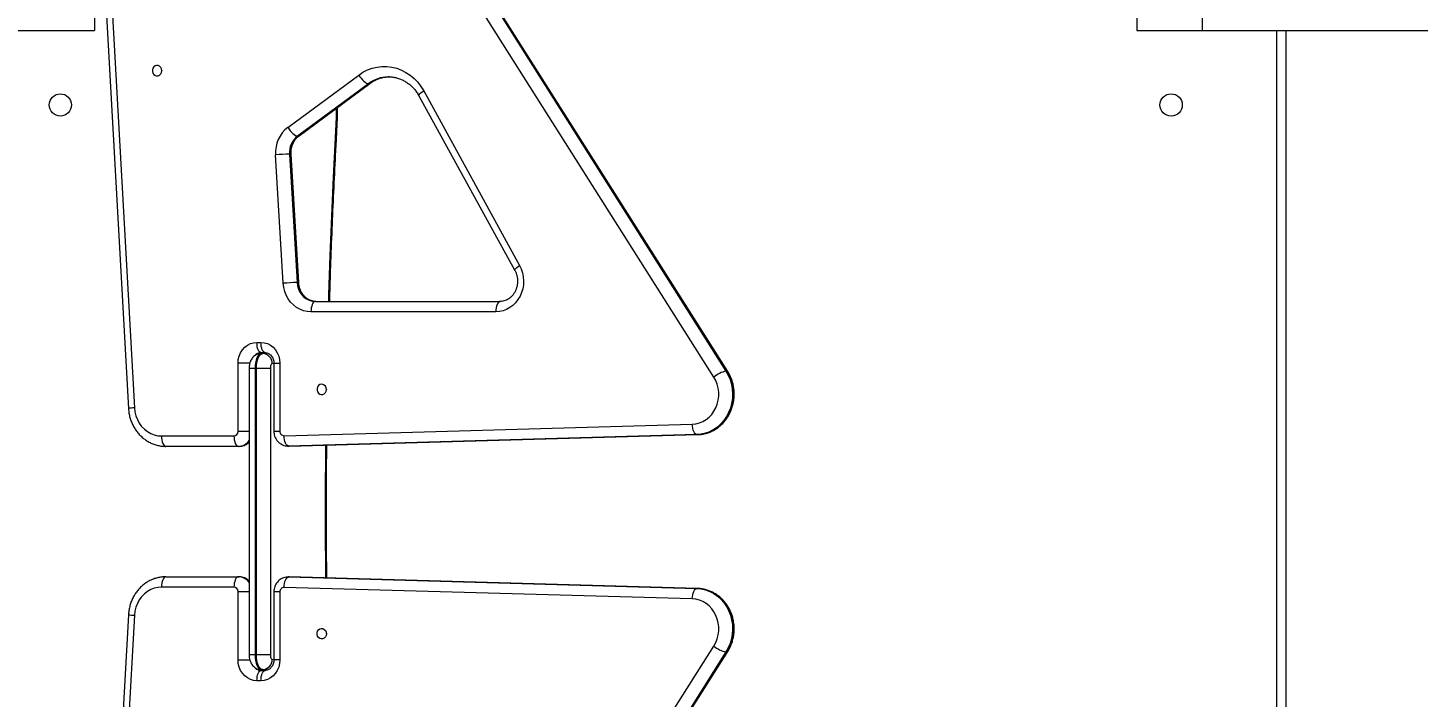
# Model space of a CAD drawing. Header units: millimetres. Extents: x -5609 to 5139, y -3980 to 3221.
# Drawn here: x -1465 to -531, y 102 to 552 of the extents above; entities that cross this region are included whole.
import ezdxf

# ---------------------------------------------------------------- set-up
doc = ezdxf.new("R2010")
doc.units = ezdxf.units.MM
for name, color, linetype in [('DIKOM_ОБЪЕКТ', 7, 'Continuous'), ('DIKOM_РАЗМЕР_ЗОНА', 7, 'Continuous'), ('DIKOM_РАЗМЕР_ОБЪЕКТА', 7, 'Continuous')]:
    doc.layers.add(name, color=color, linetype=linetype)
doc.styles.add('style1', font='arial.ttf', dxfattribs={"width": 0.8})
doc.dimstyles.new('1-50', dxfattribs={"dimtxt": 300, "dimasz": 200, "dimexe": 100, "dimexo": 0, "dimgap": 100, "dimtad": 1, "dimtxsty": 'style1', "dimcen": 200, "dimclrd": 7, "dimclre": 7, "dimclrt": 7, "dimadec": 1, "dimazin": 2, "dimtfac": 1, "dimtmove": 0, "dimatfit": 2, "dimfxl": 0, "dimlwd": 25, "dimlwe": 18, "dimarcsym": 0})

# ---------------------------------------------------------------- blocks, each defined once
blk = doc.blocks.new('A$Cc336a1e3')
at = {"color": 7, "linetype": 'Continuous', "lineweight": 15}
for p, q in [((1815.87, 1590.18), (1591.68, 1944.17)), ((1599.84, 1948.18), (1824.03, 1594.19)), ((1824.46, 1594.19), (1600.27, 1948.18)), ((1825.17, 1593.93), (1600.98, 1947.92)), ((1406.91, 1851.31), (1422.73, 1569.15)), ((1410.94, 1851.7), (1426.76, 1569.54)), ((2100, 1849.9), (2100, 1822.9)), ((2143.77, 1849.9), (2143.77, 1822.9)), ((1400, 1834.9), (1400, 1822.9)), ((1300, 1822.9), (1400, 1822.9)), ((2100, 1822.9), (2143.77, 1822.9)), ((2143.77, 1822.9), (2645.14, 1822.9)), ((2200, 1822.9), (2200, 1176.9)), ((2200, 1822.9), (2200, 1176.9)), ((1445.09, 1796.04), (1445.09, 1795.77)), ((1529.8, 1757.84), (1577.38, 1792.99)), ((1583.87, 1787.18), (1536.29, 1752.03)), ((1536.71, 1752.03), (1584.29, 1787.18)), ((1537.34, 1752.21), (1584.92, 1787.36)), ((1584.29, 1787.18), (1583.87, 1787.18)), ((1617.85, 1778.96), (1682.21, 1661.84)), ((1621.03, 1782.33), (1685.39, 1665.21)), ((1536.71, 1752.03), (1536.29, 1752.03)), ((1526.68, 1653.2), (1521.57, 1739.42)), ((1530.86, 1739.87), (1535.97, 1653.66)), ((1531.29, 1739.87), (1530.86, 1739.87)), ((1536.4, 1653.66), (1531.29, 1739.87)), ((1537.05, 1653.61), (1531.94, 1739.83)), ((1536.4, 1653.66), (1535.97, 1653.66)), ((1548.24, 1640.98), (1672.41, 1640.99)), ((1669.45, 1633.99), (1545.28, 1633.98)), ((1509, 1613.5), (1511.72, 1613.5)), ((1514.68, 1606.5), (1511.96, 1606.5)), ((1512.38, 1606.5), (1511.96, 1606.5)), ((1496.31, 1553.66), (1496.31, 1599.5)), ((1510.27, 1605.96), (1510.17, 1605.79)), ((1512.91, 1606.04), (1512, 1606.04)), ((1512.02, 1606.04), (1512.92, 1606.04)), ((1520.37, 1599.5), (1520.37, 1553.83)), ((1524.41, 1599.5), (1524.41, 1553.83)), ((1503.76, 1596.05), (1503.76, 1403.76)), ((1507.8, 1596.05), (1508.7, 1596.05)), ((1507.8, 1596.05), (1507.8, 1403.76)), ((1518.01, 1596.05), (1508.7, 1596.05)), ((1508.7, 1403.76), (1508.7, 1596.05)), ((1518.01, 1596.05), (1518.01, 1403.76)), ((1824.46, 1594.19), (1824.03, 1594.19)), ((1555.67, 1582.04), (1555.67, 1581.77)), ((1444.96, 1550.66), (1493.59, 1550.66)), ((1527.2, 1550.83), (1801.39, 1558.54)), ((1804.51, 1551.54), (1530.32, 1543.84)), ((1530.74, 1543.84), (1804.93, 1551.54)), ((1804.93, 1551.54), (1804.51, 1551.54)), ((1496.55, 1543.66), (1447.92, 1543.66)), ((1496.97, 1543.66), (1496.55, 1543.66)), ((1530.32, 1543.84), (1530.08, 1543.83)), ((1530.08, 1543.83), (1530.51, 1543.83)), ((1530.32, 1543.84), (1530.74, 1543.84)), ((1530.51, 1543.83), (1530.74, 1543.84)), ((1493.59, 1449.15), (1444.96, 1449.15)), ((1447.92, 1456.15), (1496.55, 1456.15)), ((1496.55, 1456.15), (1496.97, 1456.15)), ((1801.39, 1441.27), (1527.2, 1448.97)), ((1530.51, 1455.97), (1530.08, 1455.97)), ((1530.08, 1455.97), (1530.32, 1455.97)), ((1530.32, 1455.97), (1804.51, 1448.27)), ((1530.74, 1455.97), (1530.32, 1455.97)), ((1530.74, 1455.97), (1530.51, 1455.97)), ((1804.93, 1448.27), (1530.74, 1455.97)), ((1804.51, 1448.27), (1804.93, 1448.27)), ((1496.31, 1400.3), (1496.31, 1446.15)), ((1520.37, 1445.97), (1520.37, 1400.3)), ((1524.41, 1445.97), (1524.41, 1400.3)), ((1422.73, 1430.66), (1406.91, 1148.5)), ((1426.76, 1430.27), (1410.94, 1148.11)), ((1555.67, 1417.77), (1555.67, 1418.04)), ((1507.8, 1403.76), (1508.7, 1403.76)), ((1518.01, 1403.76), (1508.7, 1403.76)), ((1591.68, 1055.63), (1815.87, 1409.62)), ((1824.03, 1405.62), (1599.84, 1051.62)), ((1600.27, 1051.62), (1824.46, 1405.62)), ((1600.98, 1051.89), (1825.17, 1405.88)), ((1824.03, 1405.62), (1824.46, 1405.62)), ((1510.17, 1394.03), (1510.27, 1393.85)), ((1511.96, 1393.3), (1514.68, 1393.3)), ((1511.96, 1393.3), (1512.38, 1393.3)), ((1512, 1393.76), (1512.91, 1393.76)), ((1512.92, 1393.76), (1512.02, 1393.76)), ((1511.72, 1386.3), (1509, 1386.3))]:
    blk.add_line(p, q, dxfattribs=at)
at = {"color": 8, "linetype": 'Continuous', "lineweight": 15}
for p, q in [((2194, 1176.9), (2194, 1822.9)), ((1520.37, 1599.24), (1519.27, 1599.04)), ((1507.8, 1596.05), (1503.76, 1596.05)), ((1503.76, 1553.66), (1496.31, 1553.66)), ((1507.8, 1403.76), (1503.76, 1403.76)), ((1519.27, 1400.76), (1520.37, 1400.56))]:
    blk.add_line(p, q, dxfattribs=at)
at = {"color": 7, "linetype": 'Continuous', "lineweight": 15, "flags": 128}
for points in [[(1445.09, 1795.9), (1444.92, 1797.04), (1444.42, 1798.05), (1443.66, 1798.83), (1442.7, 1799.3), (1441.66, 1799.39), (1440.65, 1799.11), (1439.77, 1798.48), (1439.13, 1797.57), (1438.79, 1796.48), (1438.79, 1795.33), (1439.13, 1794.24), (1439.77, 1793.33), (1440.65, 1792.7), (1441.66, 1792.41), (1442.7, 1792.51), (1443.66, 1792.97), (1444.42, 1793.75), (1444.92, 1794.77), (1445.09, 1795.9)], [(1577.38, 1792.99), (1580.24, 1794.87), (1583.27, 1796.4), (1586.43, 1797.55), (1589.68, 1798.33), (1592.99, 1798.72), (1596.32, 1798.71), (1599.63, 1798.3), (1602.88, 1797.51), (1606.04, 1796.33), (1609.06, 1794.79), (1611.92, 1792.9), (1614.57, 1790.68), (1616.99, 1788.16), (1619.15, 1785.36), (1621.03, 1782.33)], [(1577.38, 1792.99), (1578.12, 1791.86), (1578.95, 1790.77), (1579.84, 1789.76), (1580.74, 1788.88), (1581.63, 1788.16), (1582.46, 1787.62), (1583.22, 1787.29), (1583.87, 1787.18)], [(1597.54, 1791.76), (1597.22, 1791.76), (1597.11, 1791.76)], [(1529.8, 1757.84), (1530.55, 1756.71), (1531.38, 1755.62), (1532.26, 1754.61), (1533.16, 1753.73), (1534.05, 1753.01), (1534.89, 1752.47), (1535.64, 1752.14), (1536.29, 1752.03)], [(1685.39, 1665.21), (1686.52, 1662.8), (1687.36, 1660.25), (1687.88, 1657.59), (1688.08, 1654.88), (1687.96, 1652.17), (1687.51, 1649.5), (1686.75, 1646.91), (1685.69, 1644.46), (1684.34, 1642.19), (1682.73, 1640.13), (1680.9, 1638.32), (1678.86, 1636.8), (1676.65, 1635.59), (1674.32, 1634.71), (1671.91, 1634.17), (1669.45, 1633.99)], [(1545.28, 1633.98), (1542.74, 1634.17), (1540.24, 1634.74), (1537.84, 1635.69), (1535.58, 1636.98), (1533.5, 1638.61), (1531.64, 1640.53), (1530.04, 1642.71), (1528.72, 1645.12), (1527.71, 1647.7), (1527.02, 1650.41), (1526.68, 1653.2)], [(1535.97, 1653.66), (1536.28, 1651.41), (1536.92, 1649.26), (1537.87, 1647.25), (1539.12, 1645.45), (1540.61, 1643.9), (1542.33, 1642.65), (1544.2, 1641.73), (1546.19, 1641.17), (1548.24, 1640.98)], [(1548.66, 1640.98), (1546.62, 1641.17), (1544.63, 1641.73), (1542.75, 1642.65), (1541.04, 1643.9), (1539.54, 1645.45), (1538.29, 1647.25), (1537.34, 1649.26), (1536.7, 1651.41), (1536.4, 1653.66)], [(1548.24, 1640.98), (1547.66, 1640.84), (1547.11, 1640.45), (1546.6, 1639.8), (1546.15, 1638.93), (1545.78, 1637.87), (1545.51, 1636.66), (1545.34, 1635.34), (1545.28, 1633.98)], [(1672.41, 1640.99), (1671.83, 1640.86), (1671.28, 1640.46), (1670.77, 1639.81), (1670.32, 1638.94), (1669.95, 1637.88), (1669.68, 1636.67), (1669.51, 1635.36), (1669.45, 1633.99)], [(1496.31, 1599.5), (1496.5, 1601.93), (1497.08, 1604.29), (1498.01, 1606.5), (1499.28, 1608.5), (1500.84, 1610.23), (1502.66, 1611.63), (1504.66, 1612.66), (1506.8, 1613.29), (1509, 1613.5)], [(1511.96, 1606.5), (1511.38, 1606.64), (1510.83, 1607.04), (1510.31, 1607.68), (1509.87, 1608.55), (1509.5, 1609.61), (1509.23, 1610.82), (1509.06, 1612.14), (1509, 1613.5)], [(1511.72, 1613.5), (1513.92, 1613.29), (1516.06, 1612.66), (1518.06, 1611.63), (1519.87, 1610.23), (1521.44, 1608.5), (1522.71, 1606.5), (1523.64, 1604.29), (1524.21, 1601.93), (1524.41, 1599.5)], [(1514.68, 1606.5), (1514.1, 1606.64), (1513.55, 1607.04), (1513.03, 1607.68), (1512.59, 1608.55), (1512.22, 1609.61), (1511.94, 1610.82), (1511.78, 1612.14), (1511.72, 1613.5)], [(1512, 1606.04), (1511.18, 1605.84), (1510.39, 1605.27), (1509.66, 1604.34), (1509.03, 1603.1), (1508.51, 1601.59), (1508.12, 1599.86), (1507.88, 1597.99), (1507.8, 1596.05)], [(1508.7, 1596.05), (1508.79, 1597.99), (1509.02, 1599.86), (1509.41, 1601.59), (1509.93, 1603.1), (1510.57, 1604.34), (1511.3, 1605.27), (1512.09, 1605.84), (1512.91, 1606.04)], [(1519.27, 1599.04), (1519.02, 1598.98), (1518.78, 1598.81), (1518.57, 1598.53), (1518.38, 1598.16), (1518.22, 1597.71), (1518.1, 1597.19), (1518.03, 1596.63), (1518.01, 1596.05)], [(1801.39, 1558.54), (1803.83, 1558.79), (1806.22, 1559.4), (1808.52, 1560.36), (1810.68, 1561.65), (1812.66, 1563.25), (1814.43, 1565.13), (1815.95, 1567.25), (1817.2, 1569.58), (1818.16, 1572.08), (1818.8, 1574.69), (1819.13, 1577.38), (1819.12, 1580.08), (1818.78, 1582.77), (1818.12, 1585.38), (1817.14, 1587.86), (1815.87, 1590.18)], [(1824.03, 1594.19), (1825.57, 1591.42), (1826.8, 1588.47), (1827.7, 1585.38), (1828.25, 1582.2), (1828.46, 1578.96), (1828.32, 1575.72), (1827.83, 1572.52), (1826.99, 1569.41), (1825.82, 1566.43), (1824.34, 1563.62), (1822.57, 1561.03), (1820.53, 1558.7), (1818.25, 1556.64), (1815.76, 1554.91), (1813.11, 1553.51), (1810.32, 1552.48), (1807.44, 1551.82), (1804.51, 1551.54)], [(1804.93, 1551.54), (1807.86, 1551.82), (1810.74, 1552.48), (1813.53, 1553.51), (1816.19, 1554.91), (1818.67, 1556.64), (1820.95, 1558.7), (1822.99, 1561.03), (1824.77, 1563.62), (1826.25, 1566.43), (1827.41, 1569.41), (1828.25, 1572.52), (1828.74, 1575.72), (1828.89, 1578.96), (1828.68, 1582.2), (1828.12, 1585.38), (1827.22, 1588.47), (1825.99, 1591.42), (1824.46, 1594.19)], [(1555.67, 1581.9), (1555.5, 1583.04), (1555.01, 1584.05), (1554.24, 1584.83), (1553.28, 1585.3), (1552.24, 1585.39), (1551.23, 1585.11), (1550.35, 1584.48), (1549.71, 1583.57), (1549.37, 1582.48), (1549.37, 1581.33), (1549.71, 1580.24), (1550.35, 1579.33), (1551.23, 1578.7), (1552.24, 1578.41), (1553.28, 1578.51), (1554.24, 1578.97), (1555.01, 1579.75), (1555.5, 1580.77), (1555.67, 1581.9)], [(1426.76, 1569.54), (1427.08, 1566.8), (1427.74, 1564.14), (1428.73, 1561.61), (1430.02, 1559.24), (1431.59, 1557.1), (1433.41, 1555.21), (1435.45, 1553.61), (1437.66, 1552.34), (1440.02, 1551.41), (1442.47, 1550.85), (1444.96, 1550.66)], [(1444.96, 1550.66), (1445.02, 1549.29), (1445.19, 1547.98), (1445.46, 1546.77), (1445.83, 1545.71), (1446.28, 1544.84), (1446.79, 1544.19), (1447.34, 1543.79), (1447.92, 1543.66)], [(1493.59, 1550.66), (1493.65, 1549.29), (1493.82, 1547.98), (1494.09, 1546.77), (1494.46, 1545.71), (1494.91, 1544.84), (1495.42, 1544.19), (1495.97, 1543.79), (1496.55, 1543.66)], [(1530.32, 1543.84), (1529.74, 1543.97), (1529.17, 1544.37), (1528.64, 1545.02), (1528.18, 1545.89), (1527.78, 1546.95), (1527.48, 1548.16), (1527.28, 1549.47), (1527.2, 1550.83)], [(1804.51, 1551.54), (1803.93, 1551.67), (1803.36, 1552.07), (1802.84, 1552.72), (1802.37, 1553.59), (1801.98, 1554.65), (1801.68, 1555.86), (1801.48, 1557.17), (1801.39, 1558.54)], [(1444.96, 1449.15), (1442.47, 1448.96), (1440.02, 1448.4), (1437.66, 1447.47), (1435.45, 1446.19), (1433.41, 1444.6), (1431.59, 1442.71), (1430.02, 1440.56), (1428.73, 1438.2), (1427.74, 1435.66), (1427.08, 1433), (1426.76, 1430.27)], [(1447.92, 1456.15), (1447.34, 1456.01), (1446.79, 1455.62), (1446.28, 1454.97), (1445.83, 1454.1), (1445.46, 1453.04), (1445.19, 1451.83), (1445.02, 1450.52), (1444.96, 1449.15)], [(1496.55, 1456.15), (1495.97, 1456.01), (1495.42, 1455.62), (1494.91, 1454.97), (1494.46, 1454.1), (1494.09, 1453.04), (1493.82, 1451.83), (1493.65, 1450.51), (1493.59, 1449.15)], [(1527.2, 1448.97), (1527.28, 1450.34), (1527.48, 1451.65), (1527.78, 1452.86), (1528.18, 1453.92), (1528.64, 1454.79), (1529.17, 1455.44), (1529.74, 1455.84), (1530.32, 1455.97)], [(1801.39, 1441.27), (1801.48, 1442.63), (1801.68, 1443.95), (1801.98, 1445.16), (1802.37, 1446.22), (1802.84, 1447.09), (1803.36, 1447.73), (1803.93, 1448.13), (1804.51, 1448.27)], [(1804.51, 1448.27), (1807.44, 1447.99), (1810.32, 1447.33), (1813.11, 1446.29), (1815.76, 1444.9), (1818.25, 1443.16), (1820.53, 1441.11), (1822.57, 1438.77), (1824.34, 1436.18), (1825.82, 1433.38), (1826.99, 1430.4), (1827.83, 1427.29), (1828.32, 1424.09), (1828.46, 1420.85), (1828.25, 1417.61), (1827.7, 1414.42), (1826.8, 1411.33), (1825.57, 1408.38), (1824.03, 1405.62)], [(1824.46, 1405.62), (1825.99, 1408.38), (1827.22, 1411.33), (1828.12, 1414.42), (1828.68, 1417.61), (1828.89, 1420.85), (1828.74, 1424.09), (1828.25, 1427.29), (1827.41, 1430.4), (1826.25, 1433.38), (1824.77, 1436.18), (1822.99, 1438.77), (1820.95, 1441.11), (1818.67, 1443.16), (1816.19, 1444.9), (1813.53, 1446.29), (1810.74, 1447.33), (1807.86, 1447.99), (1804.93, 1448.27)], [(1815.87, 1409.62), (1817.14, 1411.94), (1818.12, 1414.43), (1818.78, 1417.04), (1819.12, 1419.72), (1819.13, 1422.43), (1818.8, 1425.12), (1818.16, 1427.73), (1817.2, 1430.22), (1815.95, 1432.55), (1814.43, 1434.68), (1812.66, 1436.56), (1810.68, 1438.16), (1808.52, 1439.45), (1806.22, 1440.41), (1803.83, 1441.02), (1801.39, 1441.27)], [(1555.67, 1417.9), (1555.5, 1416.77), (1555.01, 1415.75), (1554.24, 1414.97), (1553.28, 1414.51), (1552.24, 1414.42), (1551.23, 1414.7), (1550.35, 1415.33), (1549.71, 1416.24), (1549.37, 1417.33), (1549.37, 1418.48), (1549.71, 1419.57), (1550.35, 1420.48), (1551.23, 1421.11), (1552.24, 1421.39), (1553.28, 1421.3), (1554.24, 1420.83), (1555.01, 1420.05), (1555.5, 1419.04), (1555.67, 1417.9)], [(1507.8, 1403.76), (1507.88, 1401.81), (1508.12, 1399.94), (1508.51, 1398.22), (1509.03, 1396.71), (1509.66, 1395.46), (1510.39, 1394.54), (1511.18, 1393.96), (1512, 1393.76)], [(1512.91, 1393.76), (1512.09, 1393.96), (1511.3, 1394.54), (1510.57, 1395.46), (1509.93, 1396.71), (1509.41, 1398.22), (1509.02, 1399.94), (1508.79, 1401.81), (1508.7, 1403.76)], [(1518.01, 1403.76), (1518.03, 1403.17), (1518.1, 1402.61), (1518.22, 1402.1), (1518.38, 1401.64), (1518.57, 1401.27), (1518.78, 1400.99), (1519.02, 1400.82), (1519.27, 1400.76)], [(1509, 1386.3), (1506.8, 1386.52), (1504.66, 1387.15), (1502.66, 1388.18), (1500.84, 1389.58), (1499.28, 1391.3), (1498.01, 1393.3), (1497.08, 1395.51), (1496.5, 1397.87), (1496.31, 1400.3)], [(1509, 1386.3), (1509.06, 1387.67), (1509.23, 1388.98), (1509.5, 1390.19), (1509.87, 1391.25), (1510.31, 1392.12), (1510.83, 1392.77), (1511.38, 1393.17), (1511.96, 1393.3)], [(1524.41, 1400.3), (1524.21, 1397.87), (1523.64, 1395.51), (1522.71, 1393.3), (1521.44, 1391.3), (1519.87, 1389.58), (1518.06, 1388.18), (1516.06, 1387.15), (1513.92, 1386.52), (1511.72, 1386.3)], [(1511.72, 1386.3), (1511.78, 1387.67), (1511.94, 1388.98), (1512.22, 1390.19), (1512.59, 1391.25), (1513.03, 1392.12), (1513.55, 1392.77), (1514.1, 1393.17), (1514.68, 1393.3)]]:
    blk.add_lwpolyline(points, dxfattribs=at)
at = {"color": 8, "linetype": 'Continuous', "lineweight": 15, "flags": 128}
for points in [[(1584.29, 1787.18), (1584.8, 1787.29), (1584.91, 1787.36)], [(1617.85, 1778.96), (1617.84, 1778.98), (1617.83, 1779.31), (1618.06, 1779.76), (1618.51, 1780.31), (1619.18, 1780.94), (1620.03, 1781.62), (1621.03, 1782.33)], [(1561.8, 1750.8), (1562.04, 1755.42), (1562.24, 1760.04), (1562.41, 1764.67), (1562.55, 1769.31), (1562.59, 1770.87)], [(1536.71, 1752.03), (1537.22, 1752.14), (1537.34, 1752.21)], [(1557.19, 1640.98), (1557.32, 1645.42), (1558.22, 1671.82), (1559.27, 1698.18), (1560.46, 1724.51), (1561.8, 1750.8)], [(1562.45, 1750.42), (1562.44, 1750.46), (1562.25, 1750.63), (1561.8, 1750.8)], [(1682.21, 1661.84), (1682.2, 1661.86), (1682.19, 1662.2), (1682.42, 1662.65), (1682.87, 1663.2), (1683.54, 1663.82), (1684.38, 1664.5), (1685.39, 1665.21)], [(1513.29, 1606.5), (1512.84, 1606.23), (1512.02, 1606.04)], [(1512.92, 1606.04), (1513.75, 1606.23), (1514.19, 1606.5)], [(1504.28, 1599.5), (1504, 1599.5), (1502.9, 1599.5), (1501.66, 1599.5), (1500.33, 1599.5), (1498.96, 1599.5), (1497.61, 1599.5), (1496.31, 1599.5)], [(1520.37, 1599.5), (1520.45, 1599.5), (1520.79, 1599.5), (1521.38, 1599.5), (1522.2, 1599.5), (1523.23, 1599.5), (1524.41, 1599.5)], [(1824.46, 1594.19), (1824.93, 1594.11), (1825.17, 1593.93)], [(1520.37, 1553.83), (1520.45, 1553.83), (1520.79, 1553.83), (1521.38, 1553.83), (1522.2, 1553.83), (1523.23, 1553.83), (1524.41, 1553.83)], [(1555.28, 1455.28), (1555.23, 1460.19), (1555.08, 1486.67), (1555.08, 1513.15), (1555.23, 1539.63), (1555.28, 1544.53)], [(1496.31, 1446.15), (1497.61, 1446.15), (1498.96, 1446.15), (1500.34, 1446.15), (1501.66, 1446.15), (1502.9, 1446.15), (1503.76, 1446.15)], [(1524.41, 1445.97), (1523.23, 1445.97), (1522.2, 1445.97), (1521.38, 1445.97), (1520.79, 1445.97), (1520.45, 1445.97), (1520.37, 1445.97)], [(1825.17, 1405.88), (1824.93, 1405.69), (1824.46, 1405.62)], [(1496.31, 1400.3), (1497.61, 1400.3), (1498.96, 1400.3), (1500.33, 1400.3), (1501.66, 1400.3), (1502.9, 1400.3), (1504, 1400.3), (1504.27, 1400.3)], [(1512.02, 1393.76), (1512.84, 1393.57), (1513.29, 1393.3)], [(1514.19, 1393.3), (1513.75, 1393.57), (1512.92, 1393.76)], [(1524.41, 1400.3), (1523.23, 1400.3), (1522.2, 1400.3), (1521.38, 1400.3), (1520.79, 1400.3), (1520.45, 1400.3), (1520.37, 1400.3)]]:
    blk.add_lwpolyline(points, dxfattribs=at)
at = {"color": 7, "linetype": 'Continuous', "lineweight": 15}
for centre in [(1377, 1772.9), (2123, 1772.9)]:
    blk.add_circle(centre, 7.5, dxfattribs=at)
at = {"color": 8, "linetype": 'Continuous', "lineweight": 15}
for centre, radius, start, end in [((1597.67, 1768.71), 23.05, 91.37908, 126.77597), ((1598.06, 1768.8), 22.96, 90.79053, 126.84794), ((1531.53, 1738.58), 1.32, 71.84269, 100.75617), ((1536.64, 1652.35), 1.33, 71.9466, 100.66779), ((1512, 1600.51), 6, 90.42609, 130.21632), ((1512.4, 1600.61), 5.9, 90.19459, 121.1442), ((1427.71, 1538.83), 30.72, 91.77267, 99.33082), ((1496.42, 1552.47), 8.81, 270.86914, 326.39949), ((1496.83, 1552.45), 8.8, 270.9108, 321.89418), ((1496.39, 1447.3), 8.85, 33.74711, 88.98426), ((1496.86, 1447.4), 8.75, 37.97273, 89.22229), ((1427.71, 1460.98), 30.73, 260.67091, 268.22644), ((1512, 1399.3), 6, 230.01072, 269.57707), ((1512.4, 1399.2), 5.9, 238.32538, 269.80127)]:
    blk.add_arc(centre, radius, start, end, dxfattribs=at)
at = {"color": 7, "linetype": 'Continuous', "lineweight": 15}
for centre, radius, start, end in [((1542.83, 1740.98), 21.31, 127.67731, 184.20301), ((1544.88, 1740.9), 14.06, 127.67792, 184.20272), ((1545.3, 1740.9), 14.06, 127.67709, 184.20308), ((1534.62, 1568.92), 171, 91.25766, 94.37425), ((1539.72, 1482.72), 170.97, 91.25726, 94.37429), ((1512.02, 1599.04), 7, 90, 90.70406), ((1512.02, 1603.37), 2.68, 90.09047, 90.47681), ((1512.56, 1599.34), 6.71, 357.47851, 87.03268), ((1512.93, 1603.3), 2.74, 90.09505, 90.47223), ((1512.58, 1599.36), 6.69, 357.29827, 87.05002), ((1827.83, 1576.16), 18.42, 101.888, 130.45583), ((1493.45, 1553.52), 2.87, 272.95387, 2.67396), ((1527.27, 1553.69), 2.86, 177.22576, 268.60106), ((1493.45, 1446.28), 2.87, 357.32585, 87.0466), ((1527.27, 1446.11), 2.86, 91.39876, 182.77413), ((1512.56, 1400.47), 6.71, 272.967, 2.52181), ((1512.58, 1400.45), 6.69, 272.94986, 2.70186), ((1827.83, 1423.64), 18.42, 229.54415, 258.11185), ((1512.02, 1400.76), 7, 269.29595, 270), ((1512.02, 1395.12), 1.36, 269.33534, 270.09738), ((1512.92, 1395.13), 1.37, 269.33812, 270.0946)]:
    blk.add_arc(centre, radius, start, end, dxfattribs=at)
for points, knots in [([(1584.92, 1787.36), (1585.26, 1787.6), (1586.32, 1788.36), (1588.19, 1789.44), (1590.57, 1790.49), (1593.04, 1791.23), (1595.45, 1791.67), (1597.03, 1791.72), (1597.75, 1791.74)], [0, 0, 0, 0, 0.087358, 0.273733, 0.46085, 0.649123, 0.838512, 1, 1, 1, 1]), ([(1597.14, 1791.73), (1597.33, 1791.74), (1598.38, 1791.81), (1600.3, 1791.62), (1602.84, 1791.14), (1605.33, 1790.34), (1607.72, 1789.23), (1610, 1787.85), (1612.13, 1786.19), (1614.09, 1784.29), (1615.85, 1782.16), (1617.07, 1780.34), (1617.69, 1779.24), (1617.85, 1778.96)], [0, 0, 0, 0, 0.023914, 0.129877, 0.235859, 0.341583, 0.446848, 0.551538, 0.655621, 0.759118, 0.862087, 0.964613, 1, 1, 1, 1]), ([(1562.45, 1750.42), (1562.54, 1752.11), (1562.79, 1757.02), (1563.07, 1764), (1563.2, 1769.29), (1563.24, 1771.35)], [0, 0, 0, 0, 0.243343, 0.705355, 1, 1, 1, 1]), ([(1531.94, 1739.83), (1531.93, 1740.14), (1531.89, 1741.12), (1532, 1742.78), (1532.39, 1744.76), (1533.03, 1746.64), (1533.89, 1748.39), (1534.97, 1749.96), (1536.13, 1751.25), (1536.97, 1751.92), (1537.34, 1752.21)], [0, 0, 0, 0, 0.062593, 0.199586, 0.336599, 0.473646, 0.610964, 0.74885, 0.887718, 1, 1, 1, 1]), ([(1557.86, 1640.98), (1558.07, 1647.81), (1558.54, 1662.95), (1559.42, 1686.36), (1560.48, 1711.22), (1561.5, 1732.57), (1562.19, 1745.63), (1562.45, 1750.42)], [0, 0, 0, 0, 0.186781, 0.413933, 0.641083, 0.868233, 1, 1, 1, 1]), ([(1548.66, 1640.98), (1548.43, 1640.98), (1547.6, 1641), (1546.19, 1641.24), (1544.49, 1641.83), (1542.88, 1642.72), (1541.41, 1643.89), (1540.11, 1645.29), (1539.01, 1646.9), (1538.13, 1648.68), (1537.49, 1650.58), (1537.16, 1652.25), (1537.08, 1653.27), (1537.05, 1653.61)], [0, 0, 0, 0, 0.042898, 0.149553, 0.255556, 0.359768, 0.461857, 0.562024, 0.66067, 0.758219, 0.855011, 0.951292, 1, 1, 1, 1]), ([(1682.21, 1661.84), (1682.35, 1661.58), (1682.78, 1660.75), (1683.37, 1659.23), (1683.85, 1657.27), (1684.07, 1655.24), (1684.03, 1653.2), (1683.73, 1651.2), (1683.17, 1649.28), (1682.38, 1647.49), (1681.37, 1645.85), (1680.18, 1644.41), (1678.82, 1643.19), (1677.33, 1642.22), (1675.73, 1641.51), (1674.08, 1641.07), (1672.96, 1641.02), (1672.41, 1640.99)], [0, 0, 0, 0, 0.030872, 0.099558, 0.168017, 0.236206, 0.304229, 0.372174, 0.440105, 0.508124, 0.576375, 0.645036, 0.714349, 0.784614, 0.856138, 0.929157, 1, 1, 1, 1]), ([(1509.66, 1605.63), (1509.67, 1605.64), (1510, 1605.91), (1510.71, 1606.21), (1511.6, 1606.47), (1512.17, 1606.5), (1512.38, 1606.5)], [0, 0, 0, 0, 0.013279, 0.379683, 0.767842, 1, 1, 1, 1]), ([(1514.68, 1606.5), (1514.81, 1606.5), (1515.33, 1606.49), (1516.2, 1606.29), (1517.24, 1605.78), (1518.18, 1605.05), (1519.02, 1604.07), (1519.7, 1602.87), (1520.16, 1601.53), (1520.35, 1600.38), (1520.36, 1599.7), (1520.37, 1599.5)], [0, 0, 0, 0, 0.050626, 0.204088, 0.333731, 0.45625, 0.585659, 0.709949, 0.831172, 0.950733, 1, 1, 1, 1]), ([(1511.93, 1606.04), (1511.43, 1606.01), (1510.44, 1605.94), (1509.05, 1605.48), (1507.81, 1604.82), (1506.75, 1603.97), (1505.85, 1602.98), (1505.11, 1601.84), (1504.51, 1600.55), (1504.06, 1599.08), (1503.8, 1597.56), (1503.77, 1596.52), (1503.76, 1596.05)], [0, 0, 0, 0, 0.104357, 0.204815, 0.300978, 0.394463, 0.487039, 0.581074, 0.679955, 0.787592, 0.904287, 1, 1, 1, 1]), ([(1804.97, 1551.54), (1805.53, 1551.57), (1807.01, 1551.64), (1809.37, 1552.03), (1812.01, 1552.77), (1814.56, 1553.81), (1816.98, 1555.13), (1819.26, 1556.73), (1821.37, 1558.59), (1823.28, 1560.68), (1824.97, 1562.98), (1826.42, 1565.46), (1827.61, 1568.1), (1828.54, 1570.87), (1829.18, 1573.74), (1829.52, 1576.66), (1829.58, 1579.61), (1829.33, 1582.56), (1828.79, 1585.45), (1827.96, 1588.28), (1826.86, 1590.93), (1825.88, 1592.79), (1825.28, 1593.75), (1825.17, 1593.93)], [0, 0, 0, 0, 0.031151, 0.080842, 0.130536, 0.180276, 0.230102, 0.280051, 0.330147, 0.380401, 0.430815, 0.481381, 0.532087, 0.582914, 0.633843, 0.684857, 0.735935, 0.787062, 0.838215, 0.889372, 0.940514, 0.988698, 1, 1, 1, 1]), ([(1422.73, 1569.15), (1422.77, 1568.57), (1422.88, 1567.01), (1423.32, 1564.5), (1424.09, 1561.66), (1425.16, 1558.93), (1426.49, 1556.33), (1428.08, 1553.91), (1429.91, 1551.69), (1431.95, 1549.7), (1434.18, 1547.95), (1436.58, 1546.49), (1439.1, 1545.31), (1441.72, 1544.43), (1444.42, 1543.87), (1446.49, 1543.67), (1447.66, 1543.66), (1447.92, 1543.66)], [0, 0, 0, 0, 0.042942, 0.115657, 0.188418, 0.26116, 0.33385, 0.406447, 0.478912, 0.551198, 0.62327, 0.695101, 0.766673, 0.83799, 0.909077, 0.979976, 1, 1, 1, 1]), ([(1520.37, 1553.83), (1520.39, 1553.31), (1520.44, 1552.18), (1520.87, 1550.49), (1521.6, 1548.83), (1522.63, 1547.33), (1523.91, 1546.04), (1525.39, 1545.01), (1527.02, 1544.29), (1528.7, 1543.87), (1529.82, 1543.85), (1530.35, 1543.84)], [0, 0, 0, 0, 0.099521, 0.213765, 0.328624, 0.443685, 0.558524, 0.672732, 0.785987, 0.898123, 1, 1, 1, 1]), ([(1496.97, 1543.66), (1497.56, 1543.69), (1498.72, 1543.75), (1500.39, 1544.24), (1501.92, 1545), (1503.06, 1545.79), (1503.6, 1546.37), (1503.76, 1546.54)], [0, 0, 0, 0, 0.231715, 0.458687, 0.684608, 0.910277, 1, 1, 1, 1]), ([(1555.95, 1455.26), (1555.92, 1457.43), (1555.8, 1467.92), (1555.72, 1486.74), (1555.72, 1511.73), (1555.8, 1531), (1555.92, 1541.93), (1555.95, 1544.54)], [0, 0, 0, 0, 0.072798, 0.352621, 0.632445, 0.912269, 1, 1, 1, 1]), ([(1447.92, 1456.15), (1447.35, 1456.14), (1445.87, 1456.11), (1443.5, 1455.78), (1440.85, 1455.12), (1438.28, 1454.15), (1435.82, 1452.89), (1433.5, 1451.36), (1431.35, 1449.57), (1429.39, 1447.53), (1427.65, 1445.28), (1426.14, 1442.84), (1424.88, 1440.23), (1423.89, 1437.49), (1423.18, 1434.64), (1422.84, 1432.35), (1422.75, 1431.02), (1422.73, 1430.66)], [0, 0, 0, 0, 0.044309, 0.114984, 0.185658, 0.256377, 0.327205, 0.398199, 0.469394, 0.540811, 0.612458, 0.684325, 0.756395, 0.828642, 0.901043, 0.973569, 1, 1, 1, 1]), ([(1503.76, 1453.26), (1503.55, 1453.48), (1502.93, 1454.14), (1501.66, 1454.96), (1500.04, 1455.7), (1498.45, 1456.09), (1497.42, 1456.13), (1496.97, 1456.15)], [0, 0, 0, 0, 0.120202, 0.35686, 0.591539, 0.823911, 1, 1, 1, 1]), ([(1530.35, 1455.97), (1529.76, 1455.95), (1528.6, 1455.92), (1526.92, 1455.48), (1525.35, 1454.77), (1523.94, 1453.79), (1522.72, 1452.57), (1521.71, 1451.16), (1520.96, 1449.58), (1520.5, 1447.9), (1520.37, 1446.68), (1520.37, 1446.04), (1520.37, 1445.97)], [0, 0, 0, 0, 0.111789, 0.221346, 0.330342, 0.439155, 0.548166, 0.657718, 0.768091, 0.879461, 0.987069, 1, 1, 1, 1]), ([(1825.17, 1405.88), (1825.47, 1406.37), (1826.26, 1407.68), (1827.35, 1409.96), (1828.34, 1412.7), (1829.05, 1415.54), (1829.47, 1418.45), (1829.59, 1421.4), (1829.42, 1424.35), (1828.95, 1427.26), (1828.18, 1430.11), (1827.14, 1432.85), (1825.82, 1435.45), (1824.24, 1437.88), (1822.43, 1440.12), (1820.4, 1442.12), (1818.18, 1443.88), (1815.8, 1445.37), (1813.28, 1446.56), (1810.66, 1447.46), (1808.02, 1448.03), (1806.11, 1448.23), (1805.11, 1448.26), (1804.97, 1448.27)], [0, 0, 0, 0, 0.030437, 0.081155, 0.131955, 0.182862, 0.233857, 0.284922, 0.336039, 0.387188, 0.438347, 0.489494, 0.540607, 0.591656, 0.642613, 0.693448, 0.744133, 0.794648, 0.844982, 0.895138, 0.94513, 0.992261, 1, 1, 1, 1]), ([(1503.76, 1403.76), (1503.76, 1403.42), (1503.78, 1402.49), (1504.01, 1400.92), (1504.5, 1399.24), (1505.21, 1397.76), (1506.07, 1396.54), (1507.1, 1395.51), (1508.3, 1394.69), (1509.64, 1394.1), (1510.87, 1393.81), (1511.64, 1393.78), (1511.93, 1393.76)], [0, 0, 0, 0, 0.068621, 0.191239, 0.325744, 0.435469, 0.538366, 0.639076, 0.739358, 0.839811, 0.940549, 1, 1, 1, 1]), ([(1512.38, 1393.3), (1512.25, 1393.31), (1511.72, 1393.32), (1510.87, 1393.54), (1510.11, 1393.84), (1509.77, 1394.11), (1509.75, 1394.12)], [0, 0, 0, 0, 0.148163, 0.597296, 0.976753, 1, 1, 1, 1]), ([(1520.37, 1400.3), (1520.36, 1400.1), (1520.35, 1399.43), (1520.16, 1398.29), (1519.72, 1396.98), (1519.07, 1395.82), (1518.27, 1394.85), (1517.36, 1394.1), (1516.35, 1393.58), (1515.45, 1393.34), (1514.89, 1393.31), (1514.68, 1393.3)], [0, 0, 0, 0, 0.050164, 0.168447, 0.287026, 0.406352, 0.527392, 0.651599, 0.780964, 0.918024, 1, 1, 1, 1])]:
    blk.add_open_spline(points, degree=3, knots=knots, dxfattribs=at)
blk = doc.blocks.new('*D1')
at = {"layer": 'Defpoints', "color": 0, "transparency": 16777216}
for p in [(791.33, 1721.44), (-4598.5, -1272.9), (790.33, -1272.9)]:
    blk.add_point(p, dxfattribs=at)
at = {"layer": 'DIKOM_РАЗМЕР_ОБЪЕКТА', "color": 7, "lineweight": 18, "transparency": 16777216}
for p, q in [((791.33, 1721.44), (-4698.5, 1721.44)), ((790.33, -1272.9), (-4698.5, -1272.9))]:
    blk.add_line(p, q, dxfattribs=at)
at = {"layer": 'DIKOM_РАЗМЕР_ОБЪЕКТА', "color": 7, "lineweight": 25, "transparency": 16777216}
blk.add_line((-4598.5, 1521.44), (-4598.5, -1072.9), dxfattribs=at)
at = {"layer": 'DIKOM_РАЗМЕР_ОБЪЕКТА', "color": 7, "transparency": 16777216}
for points in [[(-4631.83, 1521.44), (-4565.17, 1521.44), (-4598.5, 1721.44)], [(-4631.83, -1072.9), (-4565.17, -1072.9), (-4598.5, -1272.9)]]:
    blk.add_solid(points, dxfattribs=at)
at = {"layer": 'DIKOM_РАЗМЕР_ОБЪЕКТА', "color": 7, "transparency": 16777216, "insert": (-4851.77, 224.27), "char_height": 300, "attachment_point": 5, "rotation": 90, "style": 'style1'}
blk.add_mtext('3000', dxfattribs=at)
blk = doc.blocks.new('*D2')
at = {"layer": 'Defpoints', "color": 0, "transparency": 16777216}
for p in [(-5158.5, 3221.44), (639.33, 3221.44), (2080.28, -2772.9)]:
    blk.add_point(p, dxfattribs=at)
at = {"layer": 'DIKOM_РАЗМЕР_ЗОНА', "color": 7, "lineweight": 18, "transparency": 16777216}
for p, q in [((639.33, 3221.44), (-5258.5, 3221.44)), ((2080.28, -2772.9), (-5258.5, -2772.9))]:
    blk.add_line(p, q, dxfattribs=at)
at = {"layer": 'DIKOM_РАЗМЕР_ЗОНА', "color": 7, "lineweight": 25, "transparency": 16777216}
blk.add_line((-5158.5, -2572.9), (-5158.5, 3021.44), dxfattribs=at)
at = {"layer": 'DIKOM_РАЗМЕР_ЗОНА', "color": 7, "transparency": 16777216}
for points in [[(-5191.83, 3021.44), (-5125.17, 3021.44), (-5158.5, 3221.44)], [(-5191.83, -2572.9), (-5125.17, -2572.9), (-5158.5, -2772.9)]]:
    blk.add_solid(points, dxfattribs=at)
at = {"layer": 'DIKOM_РАЗМЕР_ЗОНА', "color": 7, "transparency": 16777216, "insert": (-5411.67, 224.27), "char_height": 300, "attachment_point": 5, "rotation": 90, "style": 'style1'}
blk.add_mtext('6000', dxfattribs=at)
blk = doc.blocks.new('*D3')
at = {"layer": 'Defpoints', "color": 0, "transparency": 16777216}
for p in [(3639.92, 380.08), (-2820.17, -123), (3639.92, -3311)]:
    blk.add_point(p, dxfattribs=at)
at = {"layer": 'DIKOM_РАЗМЕР_ОБЪЕКТА', "color": 7, "lineweight": 18, "transparency": 16777216}
for p, q in [((3639.92, 380.08), (3639.92, -3411)), ((-2820.17, -123), (-2820.17, -3411))]:
    blk.add_line(p, q, dxfattribs=at)
at = {"layer": 'DIKOM_РАЗМЕР_ОБЪЕКТА', "color": 7, "lineweight": 25, "transparency": 16777216}
blk.add_line((-2620.17, -3311), (3439.92, -3311), dxfattribs=at)
at = {"layer": 'DIKOM_РАЗМЕР_ОБЪЕКТА', "color": 7, "transparency": 16777216}
for points in [[(-2620.17, -3277.67), (-2620.17, -3344.33), (-2820.17, -3311)], [(3439.92, -3277.67), (3439.92, -3344.33), (3639.92, -3311)]]:
    blk.add_solid(points, dxfattribs=at)
at = {"layer": 'DIKOM_РАЗМЕР_ОБЪЕКТА', "color": 7, "transparency": 16777216, "insert": (300, -3057.83), "char_height": 300, "attachment_point": 5, "style": 'style1'}
blk.add_mtext('6450', dxfattribs=at)

msp = doc.modelspace()

# ---------------------------------------------------------------- block references
at = {"layer": 'DIKOM_ОБЪЕКТ'}
msp.add_blockref('A$Cc336a1e3', (-2820.166, -1272.903), dxfattribs=at)

# ---------------------------------------------------------------- dimensions: what is measured, and where the dimension line sits
at = {"layer": 'DIKOM_РАЗМЕР_ЗОНА'}
dim = msp.add_linear_dim(base=(-5158.5, 3221.444), p1=(2080.276, -2772.903), p2=(639.334, 3221.444), angle=90, text='6000', dimstyle='1-50', dxfattribs=at)
dim.commit()
dim.dimension.update_dxf_attribs({"geometry": '*D2', "text_midpoint": (-5158.5, 224.27), "dimtype": 160})
at = {"layer": 'DIKOM_РАЗМЕР_ОБЪЕКТА'}
dim = msp.add_linear_dim(base=(-4598.5, -1272.903), p1=(791.335, 1721.444), p2=(790.335, -1272.903), angle=90, text='3000', dimstyle='1-50', dxfattribs=at)
dim.commit()
dim.dimension.update_dxf_attribs({"geometry": '*D1', "text_midpoint": (-4598.5, 224.27), "dimtype": 160})
dim = msp.add_linear_dim(base=(3639.915, -3311), p1=(-2820.166, -123), p2=(3639.915, 380.085), text='6450', dimstyle='1-50', dxfattribs=at)
dim.commit()
dim.dimension.update_dxf_attribs({"geometry": '*D3', "text_midpoint": (300, -3311), "dimtype": 160})

doc.saveas('drawing.dxf')
